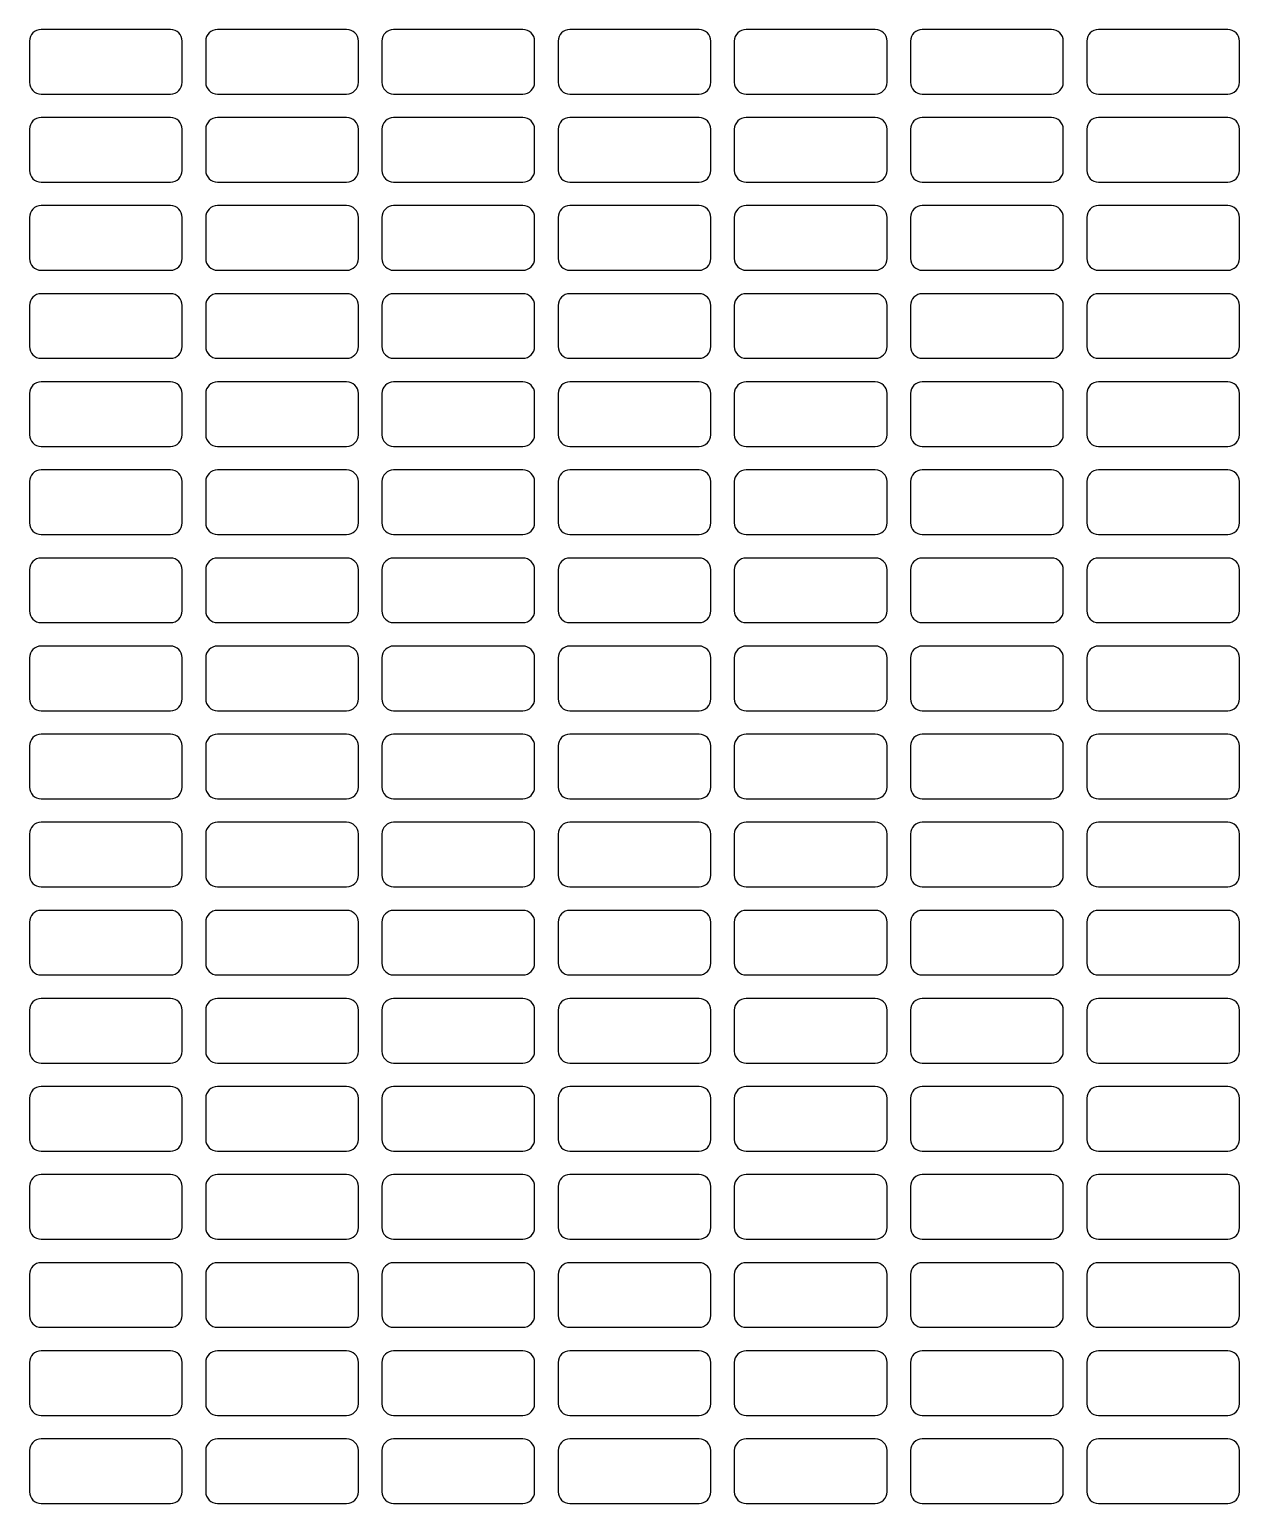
# Model space of a CAD drawing. Header units: millimetres. Extents: x -403 to 1106, y 650 to 1898.
# Drawn here: x -172.6 to 33.4, y 1314.4 to 1565.4 of the extents above; entities that cross this region are included whole.
import ezdxf

# ---------------------------------------------------------------- set-up
doc = ezdxf.new("R2010")
doc.units = ezdxf.units.MM

msp = doc.modelspace()

# ---------------------------------------------------------------- linework, layer by layer
at = {"color": 7, "linetype": 'Continuous', "lineweight": 25}
for p, q in [((-148.6, 1565.36), (-170.6, 1565.36)), ((-118.6, 1565.36), (-140.6, 1565.36)), ((-88.6, 1565.36), (-110.6, 1565.36)), ((-58.6, 1565.36), (-80.6, 1565.36)), ((-28.6, 1565.36), (-50.6, 1565.36)), ((1.4, 1565.36), (-20.6, 1565.36)), ((31.4, 1565.36), (9.4, 1565.36)), ((-172.6, 1563.36), (-172.6, 1556.36)), ((-146.6, 1556.36), (-146.6, 1563.36)), ((-142.6, 1563.36), (-142.6, 1556.36)), ((-116.6, 1556.36), (-116.6, 1563.36)), ((-112.6, 1563.36), (-112.6, 1556.36)), ((-86.6, 1556.36), (-86.6, 1563.36)), ((-82.6, 1563.36), (-82.6, 1556.36)), ((-56.6, 1556.36), (-56.6, 1563.36)), ((-52.6, 1563.36), (-52.6, 1556.36)), ((-26.6, 1556.36), (-26.6, 1563.36)), ((-22.6, 1563.36), (-22.6, 1556.36)), ((3.4, 1556.36), (3.4, 1563.36)), ((7.4, 1563.36), (7.4, 1556.36)), ((33.4, 1556.36), (33.4, 1563.36)), ((-170.6, 1554.36), (-148.6, 1554.36)), ((-140.6, 1554.36), (-118.6, 1554.36)), ((-110.6, 1554.36), (-88.6, 1554.36)), ((-80.6, 1554.36), (-58.6, 1554.36)), ((-50.6, 1554.36), (-28.6, 1554.36)), ((-20.6, 1554.36), (1.4, 1554.36)), ((9.4, 1554.36), (31.4, 1554.36)), ((-148.6, 1550.36), (-170.6, 1550.36)), ((-118.6, 1550.36), (-140.6, 1550.36)), ((-88.6, 1550.36), (-110.6, 1550.36)), ((-58.6, 1550.36), (-80.6, 1550.36)), ((-28.6, 1550.36), (-50.6, 1550.36)), ((1.4, 1550.36), (-20.6, 1550.36)), ((31.4, 1550.36), (9.4, 1550.36)), ((-172.6, 1548.36), (-172.6, 1541.36)), ((-146.6, 1541.36), (-146.6, 1548.36)), ((-142.6, 1548.36), (-142.6, 1541.36)), ((-116.6, 1541.36), (-116.6, 1548.36)), ((-112.6, 1548.36), (-112.6, 1541.36)), ((-86.6, 1541.36), (-86.6, 1548.36)), ((-82.6, 1548.36), (-82.6, 1541.36)), ((-56.6, 1541.36), (-56.6, 1548.36)), ((-52.6, 1548.36), (-52.6, 1541.36)), ((-26.6, 1541.36), (-26.6, 1548.36)), ((-22.6, 1548.36), (-22.6, 1541.36)), ((3.4, 1541.36), (3.4, 1548.36)), ((7.4, 1548.36), (7.4, 1541.36)), ((33.4, 1541.36), (33.4, 1548.36)), ((-170.6, 1539.36), (-148.6, 1539.36)), ((-140.6, 1539.36), (-118.6, 1539.36)), ((-110.6, 1539.36), (-88.6, 1539.36)), ((-80.6, 1539.36), (-58.6, 1539.36)), ((-50.6, 1539.36), (-28.6, 1539.36)), ((-20.6, 1539.36), (1.4, 1539.36)), ((9.4, 1539.36), (31.4, 1539.36)), ((-148.6, 1535.36), (-170.6, 1535.36)), ((-118.6, 1535.36), (-140.6, 1535.36)), ((-88.6, 1535.36), (-110.6, 1535.36)), ((-58.6, 1535.36), (-80.6, 1535.36)), ((-28.6, 1535.36), (-50.6, 1535.36)), ((1.4, 1535.36), (-20.6, 1535.36)), ((31.4, 1535.36), (9.4, 1535.36)), ((-172.6, 1533.36), (-172.6, 1526.36)), ((-146.6, 1526.36), (-146.6, 1533.36)), ((-142.6, 1533.36), (-142.6, 1526.36)), ((-116.6, 1526.36), (-116.6, 1533.36)), ((-112.6, 1533.36), (-112.6, 1526.36)), ((-86.6, 1526.36), (-86.6, 1533.36)), ((-82.6, 1533.36), (-82.6, 1526.36)), ((-56.6, 1526.36), (-56.6, 1533.36)), ((-52.6, 1533.36), (-52.6, 1526.36)), ((-26.6, 1526.36), (-26.6, 1533.36)), ((-22.6, 1533.36), (-22.6, 1526.36)), ((3.4, 1526.36), (3.4, 1533.36)), ((7.4, 1533.36), (7.4, 1526.36)), ((33.4, 1526.36), (33.4, 1533.36)), ((-170.6, 1524.36), (-148.6, 1524.36)), ((-140.6, 1524.36), (-118.6, 1524.36)), ((-110.6, 1524.36), (-88.6, 1524.36)), ((-80.6, 1524.36), (-58.6, 1524.36)), ((-50.6, 1524.36), (-28.6, 1524.36)), ((-20.6, 1524.36), (1.4, 1524.36)), ((9.4, 1524.36), (31.4, 1524.36)), ((-148.6, 1520.36), (-170.6, 1520.36)), ((-118.6, 1520.36), (-140.6, 1520.36)), ((-88.6, 1520.36), (-110.6, 1520.36)), ((-58.6, 1520.36), (-80.6, 1520.36)), ((-28.6, 1520.36), (-50.6, 1520.36)), ((1.4, 1520.36), (-20.6, 1520.36)), ((31.4, 1520.36), (9.4, 1520.36)), ((-172.6, 1518.36), (-172.6, 1511.36)), ((-146.6, 1511.36), (-146.6, 1518.36)), ((-142.6, 1518.36), (-142.6, 1511.36)), ((-116.6, 1511.36), (-116.6, 1518.36)), ((-112.6, 1518.36), (-112.6, 1511.36)), ((-86.6, 1511.36), (-86.6, 1518.36)), ((-82.6, 1518.36), (-82.6, 1511.36)), ((-56.6, 1511.36), (-56.6, 1518.36)), ((-52.6, 1518.36), (-52.6, 1511.36)), ((-26.6, 1511.36), (-26.6, 1518.36)), ((-22.6, 1518.36), (-22.6, 1511.36)), ((3.4, 1511.36), (3.4, 1518.36)), ((7.4, 1518.36), (7.4, 1511.36)), ((33.4, 1511.36), (33.4, 1518.36)), ((-170.6, 1509.36), (-148.6, 1509.36)), ((-140.6, 1509.36), (-118.6, 1509.36)), ((-110.6, 1509.36), (-88.6, 1509.36)), ((-80.6, 1509.36), (-58.6, 1509.36)), ((-50.6, 1509.36), (-28.6, 1509.36)), ((-20.6, 1509.36), (1.4, 1509.36)), ((9.4, 1509.36), (31.4, 1509.36)), ((-148.6, 1505.36), (-170.6, 1505.36)), ((-118.6, 1505.36), (-140.6, 1505.36)), ((-88.6, 1505.36), (-110.6, 1505.36)), ((-58.6, 1505.36), (-80.6, 1505.36)), ((-28.6, 1505.36), (-50.6, 1505.36)), ((1.4, 1505.36), (-20.6, 1505.36)), ((31.4, 1505.36), (9.4, 1505.36)), ((-172.6, 1503.36), (-172.6, 1496.36)), ((-146.6, 1496.36), (-146.6, 1503.36)), ((-142.6, 1503.36), (-142.6, 1496.36)), ((-116.6, 1496.36), (-116.6, 1503.36)), ((-112.6, 1503.36), (-112.6, 1496.36)), ((-86.6, 1496.36), (-86.6, 1503.36)), ((-82.6, 1503.36), (-82.6, 1496.36)), ((-56.6, 1496.36), (-56.6, 1503.36)), ((-52.6, 1503.36), (-52.6, 1496.36)), ((-26.6, 1496.36), (-26.6, 1503.36)), ((-22.6, 1503.36), (-22.6, 1496.36)), ((3.4, 1496.36), (3.4, 1503.36)), ((7.4, 1503.36), (7.4, 1496.36)), ((33.4, 1496.36), (33.4, 1503.36)), ((-170.6, 1494.36), (-148.6, 1494.36)), ((-140.6, 1494.36), (-118.6, 1494.36)), ((-110.6, 1494.36), (-88.6, 1494.36)), ((-80.6, 1494.36), (-58.6, 1494.36)), ((-50.6, 1494.36), (-28.6, 1494.36)), ((-20.6, 1494.36), (1.4, 1494.36)), ((9.4, 1494.36), (31.4, 1494.36)), ((-148.6, 1490.36), (-170.6, 1490.36)), ((-118.6, 1490.36), (-140.6, 1490.36)), ((-88.6, 1490.36), (-110.6, 1490.36)), ((-58.6, 1490.36), (-80.6, 1490.36)), ((-28.6, 1490.36), (-50.6, 1490.36)), ((1.4, 1490.36), (-20.6, 1490.36)), ((31.4, 1490.36), (9.4, 1490.36)), ((-172.6, 1488.36), (-172.6, 1481.36)), ((-146.6, 1481.36), (-146.6, 1488.36)), ((-142.6, 1488.36), (-142.6, 1481.36)), ((-116.6, 1481.36), (-116.6, 1488.36)), ((-112.6, 1488.36), (-112.6, 1481.36)), ((-86.6, 1481.36), (-86.6, 1488.36)), ((-82.6, 1488.36), (-82.6, 1481.36)), ((-56.6, 1481.36), (-56.6, 1488.36)), ((-52.6, 1488.36), (-52.6, 1481.36)), ((-26.6, 1481.36), (-26.6, 1488.36)), ((-22.6, 1488.36), (-22.6, 1481.36)), ((3.4, 1481.36), (3.4, 1488.36)), ((7.4, 1488.36), (7.4, 1481.36)), ((33.4, 1481.36), (33.4, 1488.36)), ((-170.6, 1479.36), (-148.6, 1479.36)), ((-140.6, 1479.36), (-118.6, 1479.36)), ((-110.6, 1479.36), (-88.6, 1479.36)), ((-80.6, 1479.36), (-58.6, 1479.36)), ((-50.6, 1479.36), (-28.6, 1479.36)), ((-20.6, 1479.36), (1.4, 1479.36)), ((9.4, 1479.36), (31.4, 1479.36)), ((-148.6, 1475.36), (-170.6, 1475.36)), ((-118.6, 1475.36), (-140.6, 1475.36)), ((-88.6, 1475.36), (-110.6, 1475.36)), ((-58.6, 1475.36), (-80.6, 1475.36)), ((-28.6, 1475.36), (-50.6, 1475.36)), ((1.4, 1475.36), (-20.6, 1475.36)), ((31.4, 1475.36), (9.4, 1475.36)), ((-172.6, 1473.36), (-172.6, 1466.36)), ((-146.6, 1466.36), (-146.6, 1473.36)), ((-142.6, 1473.36), (-142.6, 1466.36)), ((-116.6, 1466.36), (-116.6, 1473.36)), ((-112.6, 1473.36), (-112.6, 1466.36)), ((-86.6, 1466.36), (-86.6, 1473.36)), ((-82.6, 1473.36), (-82.6, 1466.36)), ((-56.6, 1466.36), (-56.6, 1473.36)), ((-52.6, 1473.36), (-52.6, 1466.36)), ((-26.6, 1466.36), (-26.6, 1473.36)), ((-22.6, 1473.36), (-22.6, 1466.36)), ((3.4, 1466.36), (3.4, 1473.36)), ((7.4, 1473.36), (7.4, 1466.36)), ((33.4, 1466.36), (33.4, 1473.36)), ((-170.6, 1464.36), (-148.6, 1464.36)), ((-140.6, 1464.36), (-118.6, 1464.36)), ((-110.6, 1464.36), (-88.6, 1464.36)), ((-80.6, 1464.36), (-58.6, 1464.36)), ((-50.6, 1464.36), (-28.6, 1464.36)), ((-20.6, 1464.36), (1.4, 1464.36)), ((9.4, 1464.36), (31.4, 1464.36)), ((-172.6, 1458.36), (-172.6, 1451.36)), ((-148.6, 1460.36), (-170.6, 1460.36)), ((-146.6, 1451.36), (-146.6, 1458.36)), ((-142.6, 1458.36), (-142.6, 1451.36)), ((-118.6, 1460.36), (-140.6, 1460.36)), ((-116.6, 1451.36), (-116.6, 1458.36)), ((-112.6, 1458.36), (-112.6, 1451.36)), ((-88.6, 1460.36), (-110.6, 1460.36)), ((-86.6, 1451.36), (-86.6, 1458.36)), ((-82.6, 1458.36), (-82.6, 1451.36)), ((-58.6, 1460.36), (-80.6, 1460.36)), ((-56.6, 1451.36), (-56.6, 1458.36)), ((-52.6, 1458.36), (-52.6, 1451.36)), ((-28.6, 1460.36), (-50.6, 1460.36)), ((-26.6, 1451.36), (-26.6, 1458.36)), ((-22.6, 1458.36), (-22.6, 1451.36)), ((1.4, 1460.36), (-20.6, 1460.36)), ((3.4, 1451.36), (3.4, 1458.36)), ((7.4, 1458.36), (7.4, 1451.36)), ((31.4, 1460.36), (9.4, 1460.36)), ((33.4, 1451.36), (33.4, 1458.36)), ((-170.6, 1449.36), (-148.6, 1449.36)), ((-140.6, 1449.36), (-118.6, 1449.36)), ((-110.6, 1449.36), (-88.6, 1449.36)), ((-80.6, 1449.36), (-58.6, 1449.36)), ((-50.6, 1449.36), (-28.6, 1449.36)), ((-20.6, 1449.36), (1.4, 1449.36)), ((9.4, 1449.36), (31.4, 1449.36)), ((-172.6, 1443.36), (-172.6, 1436.36)), ((-148.6, 1445.36), (-170.6, 1445.36)), ((-146.6, 1436.36), (-146.6, 1443.36)), ((-142.6, 1443.36), (-142.6, 1436.36)), ((-118.6, 1445.36), (-140.6, 1445.36)), ((-116.6, 1436.36), (-116.6, 1443.36)), ((-112.6, 1443.36), (-112.6, 1436.36)), ((-88.6, 1445.36), (-110.6, 1445.36)), ((-86.6, 1436.36), (-86.6, 1443.36)), ((-82.6, 1443.36), (-82.6, 1436.36)), ((-58.6, 1445.36), (-80.6, 1445.36)), ((-56.6, 1436.36), (-56.6, 1443.36)), ((-52.6, 1443.36), (-52.6, 1436.36)), ((-28.6, 1445.36), (-50.6, 1445.36)), ((-26.6, 1436.36), (-26.6, 1443.36)), ((-22.6, 1443.36), (-22.6, 1436.36)), ((1.4, 1445.36), (-20.6, 1445.36)), ((3.4, 1436.36), (3.4, 1443.36)), ((7.4, 1443.36), (7.4, 1436.36)), ((31.4, 1445.36), (9.4, 1445.36)), ((33.4, 1436.36), (33.4, 1443.36)), ((-170.6, 1434.36), (-148.6, 1434.36)), ((-140.6, 1434.36), (-118.6, 1434.36)), ((-110.6, 1434.36), (-88.6, 1434.36)), ((-80.6, 1434.36), (-58.6, 1434.36)), ((-50.6, 1434.36), (-28.6, 1434.36)), ((-20.6, 1434.36), (1.4, 1434.36)), ((9.4, 1434.36), (31.4, 1434.36)), ((-172.6, 1428.36), (-172.6, 1421.36)), ((-148.6, 1430.36), (-170.6, 1430.36)), ((-146.6, 1421.36), (-146.6, 1428.36)), ((-142.6, 1428.36), (-142.6, 1421.36)), ((-118.6, 1430.36), (-140.6, 1430.36)), ((-116.6, 1421.36), (-116.6, 1428.36)), ((-112.6, 1428.36), (-112.6, 1421.36)), ((-88.6, 1430.36), (-110.6, 1430.36)), ((-86.6, 1421.36), (-86.6, 1428.36)), ((-82.6, 1428.36), (-82.6, 1421.36)), ((-58.6, 1430.36), (-80.6, 1430.36)), ((-56.6, 1421.36), (-56.6, 1428.36)), ((-52.6, 1428.36), (-52.6, 1421.36)), ((-28.6, 1430.36), (-50.6, 1430.36)), ((-26.6, 1421.36), (-26.6, 1428.36)), ((-22.6, 1428.36), (-22.6, 1421.36)), ((1.4, 1430.36), (-20.6, 1430.36)), ((3.4, 1421.36), (3.4, 1428.36)), ((7.4, 1428.36), (7.4, 1421.36)), ((31.4, 1430.36), (9.4, 1430.36)), ((33.4, 1421.36), (33.4, 1428.36)), ((-170.6, 1419.36), (-148.6, 1419.36)), ((-140.6, 1419.36), (-118.6, 1419.36)), ((-110.6, 1419.36), (-88.6, 1419.36)), ((-80.6, 1419.36), (-58.6, 1419.36)), ((-50.6, 1419.36), (-28.6, 1419.36)), ((-20.6, 1419.36), (1.4, 1419.36)), ((9.4, 1419.36), (31.4, 1419.36)), ((-172.6, 1413.36), (-172.6, 1406.36)), ((-148.6, 1415.36), (-170.6, 1415.36)), ((-146.6, 1406.36), (-146.6, 1413.36)), ((-142.6, 1413.36), (-142.6, 1406.36)), ((-118.6, 1415.36), (-140.6, 1415.36)), ((-116.6, 1406.36), (-116.6, 1413.36)), ((-112.6, 1413.36), (-112.6, 1406.36)), ((-88.6, 1415.36), (-110.6, 1415.36)), ((-86.6, 1406.36), (-86.6, 1413.36)), ((-82.6, 1413.36), (-82.6, 1406.36)), ((-58.6, 1415.36), (-80.6, 1415.36)), ((-56.6, 1406.36), (-56.6, 1413.36)), ((-52.6, 1413.36), (-52.6, 1406.36)), ((-28.6, 1415.36), (-50.6, 1415.36)), ((-26.6, 1406.36), (-26.6, 1413.36)), ((-22.6, 1413.36), (-22.6, 1406.36)), ((1.4, 1415.36), (-20.6, 1415.36)), ((3.4, 1406.36), (3.4, 1413.36)), ((7.4, 1413.36), (7.4, 1406.36)), ((31.4, 1415.36), (9.4, 1415.36)), ((33.4, 1406.36), (33.4, 1413.36)), ((-170.6, 1404.36), (-148.6, 1404.36)), ((-140.6, 1404.36), (-118.6, 1404.36)), ((-110.6, 1404.36), (-88.6, 1404.36)), ((-80.6, 1404.36), (-58.6, 1404.36)), ((-50.6, 1404.36), (-28.6, 1404.36)), ((-20.6, 1404.36), (1.4, 1404.36)), ((9.4, 1404.36), (31.4, 1404.36)), ((-172.6, 1398.36), (-172.6, 1391.36)), ((-148.6, 1400.36), (-170.6, 1400.36)), ((-146.6, 1391.36), (-146.6, 1398.36)), ((-142.6, 1398.36), (-142.6, 1391.36)), ((-118.6, 1400.36), (-140.6, 1400.36)), ((-116.6, 1391.36), (-116.6, 1398.36)), ((-112.6, 1398.36), (-112.6, 1391.36)), ((-88.6, 1400.36), (-110.6, 1400.36)), ((-86.6, 1391.36), (-86.6, 1398.36)), ((-82.6, 1398.36), (-82.6, 1391.36)), ((-58.6, 1400.36), (-80.6, 1400.36)), ((-56.6, 1391.36), (-56.6, 1398.36)), ((-52.6, 1398.36), (-52.6, 1391.36)), ((-28.6, 1400.36), (-50.6, 1400.36)), ((-26.6, 1391.36), (-26.6, 1398.36)), ((-22.6, 1398.36), (-22.6, 1391.36)), ((1.4, 1400.36), (-20.6, 1400.36)), ((3.4, 1391.36), (3.4, 1398.36)), ((7.4, 1398.36), (7.4, 1391.36)), ((31.4, 1400.36), (9.4, 1400.36)), ((33.4, 1391.36), (33.4, 1398.36)), ((-170.6, 1389.36), (-148.6, 1389.36)), ((-140.6, 1389.36), (-118.6, 1389.36)), ((-110.6, 1389.36), (-88.6, 1389.36)), ((-80.6, 1389.36), (-58.6, 1389.36)), ((-50.6, 1389.36), (-28.6, 1389.36)), ((-20.6, 1389.36), (1.4, 1389.36)), ((9.4, 1389.36), (31.4, 1389.36)), ((-172.6, 1383.36), (-172.6, 1376.36)), ((-148.6, 1385.36), (-170.6, 1385.36)), ((-146.6, 1376.36), (-146.6, 1383.36)), ((-142.6, 1383.36), (-142.6, 1376.36)), ((-118.6, 1385.36), (-140.6, 1385.36)), ((-116.6, 1376.36), (-116.6, 1383.36)), ((-112.6, 1383.36), (-112.6, 1376.36)), ((-88.6, 1385.36), (-110.6, 1385.36)), ((-86.6, 1376.36), (-86.6, 1383.36)), ((-82.6, 1383.36), (-82.6, 1376.36)), ((-58.6, 1385.36), (-80.6, 1385.36)), ((-56.6, 1376.36), (-56.6, 1383.36)), ((-52.6, 1383.36), (-52.6, 1376.36)), ((-28.6, 1385.36), (-50.6, 1385.36)), ((-26.6, 1376.36), (-26.6, 1383.36)), ((-22.6, 1383.36), (-22.6, 1376.36)), ((1.4, 1385.36), (-20.6, 1385.36)), ((3.4, 1376.36), (3.4, 1383.36)), ((7.4, 1383.36), (7.4, 1376.36)), ((31.4, 1385.36), (9.4, 1385.36)), ((33.4, 1376.36), (33.4, 1383.36)), ((-170.6, 1374.36), (-148.6, 1374.36)), ((-140.6, 1374.36), (-118.6, 1374.36)), ((-110.6, 1374.36), (-88.6, 1374.36)), ((-80.6, 1374.36), (-58.6, 1374.36)), ((-50.6, 1374.36), (-28.6, 1374.36)), ((-20.6, 1374.36), (1.4, 1374.36)), ((9.4, 1374.36), (31.4, 1374.36)), ((-172.6, 1368.36), (-172.6, 1361.36)), ((-148.6, 1370.36), (-170.6, 1370.36)), ((-146.6, 1361.36), (-146.6, 1368.36)), ((-142.6, 1368.36), (-142.6, 1361.36)), ((-118.6, 1370.36), (-140.6, 1370.36)), ((-116.6, 1361.36), (-116.6, 1368.36)), ((-112.6, 1368.36), (-112.6, 1361.36)), ((-88.6, 1370.36), (-110.6, 1370.36)), ((-86.6, 1361.36), (-86.6, 1368.36)), ((-82.6, 1368.36), (-82.6, 1361.36)), ((-58.6, 1370.36), (-80.6, 1370.36)), ((-56.6, 1361.36), (-56.6, 1368.36)), ((-52.6, 1368.36), (-52.6, 1361.36)), ((-28.6, 1370.36), (-50.6, 1370.36)), ((-26.6, 1361.36), (-26.6, 1368.36)), ((-22.6, 1368.36), (-22.6, 1361.36)), ((1.4, 1370.36), (-20.6, 1370.36)), ((3.4, 1361.36), (3.4, 1368.36)), ((7.4, 1368.36), (7.4, 1361.36)), ((31.4, 1370.36), (9.4, 1370.36)), ((33.4, 1361.36), (33.4, 1368.36)), ((-170.6, 1359.36), (-148.6, 1359.36)), ((-140.6, 1359.36), (-118.6, 1359.36)), ((-110.6, 1359.36), (-88.6, 1359.36)), ((-80.6, 1359.36), (-58.6, 1359.36)), ((-50.6, 1359.36), (-28.6, 1359.36)), ((-20.6, 1359.36), (1.4, 1359.36)), ((9.4, 1359.36), (31.4, 1359.36)), ((-172.6, 1353.36), (-172.6, 1346.36)), ((-148.6, 1355.36), (-170.6, 1355.36)), ((-146.6, 1346.36), (-146.6, 1353.36)), ((-142.6, 1353.36), (-142.6, 1346.36)), ((-118.6, 1355.36), (-140.6, 1355.36)), ((-116.6, 1346.36), (-116.6, 1353.36)), ((-112.6, 1353.36), (-112.6, 1346.36)), ((-88.6, 1355.36), (-110.6, 1355.36)), ((-86.6, 1346.36), (-86.6, 1353.36)), ((-82.6, 1353.36), (-82.6, 1346.36)), ((-58.6, 1355.36), (-80.6, 1355.36)), ((-56.6, 1346.36), (-56.6, 1353.36)), ((-52.6, 1353.36), (-52.6, 1346.36)), ((-28.6, 1355.36), (-50.6, 1355.36)), ((-26.6, 1346.36), (-26.6, 1353.36)), ((-22.6, 1353.36), (-22.6, 1346.36)), ((1.4, 1355.36), (-20.6, 1355.36)), ((3.4, 1346.36), (3.4, 1353.36)), ((7.4, 1353.36), (7.4, 1346.36)), ((31.4, 1355.36), (9.4, 1355.36)), ((33.4, 1346.36), (33.4, 1353.36)), ((-170.6, 1344.36), (-148.6, 1344.36)), ((-140.6, 1344.36), (-118.6, 1344.36)), ((-110.6, 1344.36), (-88.6, 1344.36)), ((-80.6, 1344.36), (-58.6, 1344.36)), ((-50.6, 1344.36), (-28.6, 1344.36)), ((-20.6, 1344.36), (1.4, 1344.36)), ((9.4, 1344.36), (31.4, 1344.36)), ((-148.6, 1340.36), (-170.6, 1340.36)), ((-118.6, 1340.36), (-140.6, 1340.36)), ((-88.6, 1340.36), (-110.6, 1340.36)), ((-58.6, 1340.36), (-80.6, 1340.36)), ((-28.6, 1340.36), (-50.6, 1340.36)), ((1.4, 1340.36), (-20.6, 1340.36)), ((31.4, 1340.36), (9.4, 1340.36)), ((-172.6, 1338.36), (-172.6, 1331.36)), ((-146.6, 1331.36), (-146.6, 1338.36)), ((-142.6, 1338.36), (-142.6, 1331.36)), ((-116.6, 1331.36), (-116.6, 1338.36)), ((-112.6, 1338.36), (-112.6, 1331.36)), ((-86.6, 1331.36), (-86.6, 1338.36)), ((-82.6, 1338.36), (-82.6, 1331.36)), ((-56.6, 1331.36), (-56.6, 1338.36)), ((-52.6, 1338.36), (-52.6, 1331.36)), ((-26.6, 1331.36), (-26.6, 1338.36)), ((-22.6, 1338.36), (-22.6, 1331.36)), ((3.4, 1331.36), (3.4, 1338.36)), ((7.4, 1338.36), (7.4, 1331.36)), ((33.4, 1331.36), (33.4, 1338.36)), ((-170.6, 1329.36), (-148.6, 1329.36)), ((-140.6, 1329.36), (-118.6, 1329.36)), ((-110.6, 1329.36), (-88.6, 1329.36)), ((-80.6, 1329.36), (-58.6, 1329.36)), ((-50.6, 1329.36), (-28.6, 1329.36)), ((-20.6, 1329.36), (1.4, 1329.36)), ((9.4, 1329.36), (31.4, 1329.36)), ((-148.6, 1325.36), (-170.6, 1325.36)), ((-118.6, 1325.36), (-140.6, 1325.36)), ((-88.6, 1325.36), (-110.6, 1325.36)), ((-58.6, 1325.36), (-80.6, 1325.36)), ((-28.6, 1325.36), (-50.6, 1325.36)), ((1.4, 1325.36), (-20.6, 1325.36)), ((31.4, 1325.36), (9.4, 1325.36)), ((-172.6, 1323.36), (-172.6, 1316.36)), ((-146.6, 1316.36), (-146.6, 1323.36)), ((-142.6, 1323.36), (-142.6, 1316.36)), ((-116.6, 1316.36), (-116.6, 1323.36)), ((-112.6, 1323.36), (-112.6, 1316.36)), ((-86.6, 1316.36), (-86.6, 1323.36)), ((-82.6, 1323.36), (-82.6, 1316.36)), ((-56.6, 1316.36), (-56.6, 1323.36)), ((-52.6, 1323.36), (-52.6, 1316.36)), ((-26.6, 1316.36), (-26.6, 1323.36)), ((-22.6, 1323.36), (-22.6, 1316.36)), ((3.4, 1316.36), (3.4, 1323.36)), ((7.4, 1323.36), (7.4, 1316.36)), ((33.4, 1316.36), (33.4, 1323.36)), ((-170.6, 1314.36), (-148.6, 1314.36)), ((-140.6, 1314.36), (-118.6, 1314.36)), ((-110.6, 1314.36), (-88.6, 1314.36)), ((-80.6, 1314.36), (-58.6, 1314.36)), ((-50.6, 1314.36), (-28.6, 1314.36)), ((-20.6, 1314.36), (1.4, 1314.36)), ((9.4, 1314.36), (31.4, 1314.36))]:
    msp.add_line(p, q, dxfattribs=at)
for centre, start, end in [((-170.6, 1563.36), 90, 180), ((-148.6, 1563.36), 0, 90), ((-140.6, 1563.36), 90, 180), ((-118.6, 1563.36), 0, 90), ((-110.6, 1563.36), 90, 180), ((-88.6, 1563.36), 0, 90), ((-80.6, 1563.36), 90, 180), ((-58.6, 1563.36), 0, 90), ((-50.6, 1563.36), 90, 180), ((-28.6, 1563.36), 0, 90), ((-20.6, 1563.36), 90, 180), ((1.4, 1563.36), 0, 90), ((9.4, 1563.36), 90, 180), ((31.4, 1563.36), 0, 90), ((-170.6, 1556.36), 180, 270), ((-148.6, 1556.36), 270, 0), ((-140.6, 1556.36), 180, 270), ((-118.6, 1556.36), 270, 0), ((-110.6, 1556.36), 180, 270), ((-88.6, 1556.36), 270, 0), ((-80.6, 1556.36), 180, 270), ((-58.6, 1556.36), 270, 0), ((-50.6, 1556.36), 180, 270), ((-28.6, 1556.36), 270, 0), ((-20.6, 1556.36), 180, 270), ((1.4, 1556.36), 270, 0), ((9.4, 1556.36), 180, 270), ((31.4, 1556.36), 270, 0), ((-170.6, 1548.36), 90, 180), ((-148.6, 1548.36), 0, 90), ((-140.6, 1548.36), 90, 180), ((-118.6, 1548.36), 0, 90), ((-110.6, 1548.36), 90, 180), ((-88.6, 1548.36), 0, 90), ((-80.6, 1548.36), 90, 180), ((-58.6, 1548.36), 0, 90), ((-50.6, 1548.36), 90, 180), ((-28.6, 1548.36), 0, 90), ((-20.6, 1548.36), 90, 180), ((1.4, 1548.36), 0, 90), ((9.4, 1548.36), 90, 180), ((31.4, 1548.36), 0, 90), ((-170.6, 1541.36), 180, 270), ((-148.6, 1541.36), 270, 0), ((-140.6, 1541.36), 180, 270), ((-118.6, 1541.36), 270, 0), ((-110.6, 1541.36), 180, 270), ((-88.6, 1541.36), 270, 0), ((-80.6, 1541.36), 180, 270), ((-58.6, 1541.36), 270, 0), ((-50.6, 1541.36), 180, 270), ((-28.6, 1541.36), 270, 0), ((-20.6, 1541.36), 180, 270), ((1.4, 1541.36), 270, 0), ((9.4, 1541.36), 180, 270), ((31.4, 1541.36), 270, 0), ((-170.6, 1533.36), 90, 180), ((-148.6, 1533.36), 0, 90), ((-140.6, 1533.36), 90, 180), ((-118.6, 1533.36), 0, 90), ((-110.6, 1533.36), 90, 180), ((-88.6, 1533.36), 0, 90), ((-80.6, 1533.36), 90, 180), ((-58.6, 1533.36), 0, 90), ((-50.6, 1533.36), 90, 180), ((-28.6, 1533.36), 0, 90), ((-20.6, 1533.36), 90, 180), ((1.4, 1533.36), 0, 90), ((9.4, 1533.36), 90, 180), ((31.4, 1533.36), 0, 90), ((-170.6, 1526.36), 180, 270), ((-148.6, 1526.36), 270, 0), ((-140.6, 1526.36), 180, 270), ((-118.6, 1526.36), 270, 0), ((-110.6, 1526.36), 180, 270), ((-88.6, 1526.36), 270, 0), ((-80.6, 1526.36), 180, 270), ((-58.6, 1526.36), 270, 0), ((-50.6, 1526.36), 180, 270), ((-28.6, 1526.36), 270, 0), ((-20.6, 1526.36), 180, 270), ((1.4, 1526.36), 270, 0), ((9.4, 1526.36), 180, 270), ((31.4, 1526.36), 270, 0), ((-170.6, 1518.36), 90, 180), ((-148.6, 1518.36), 0, 90), ((-140.6, 1518.36), 90, 180), ((-118.6, 1518.36), 0, 90), ((-110.6, 1518.36), 90, 180), ((-88.6, 1518.36), 0, 90), ((-80.6, 1518.36), 90, 180), ((-58.6, 1518.36), 0, 90), ((-50.6, 1518.36), 90, 180), ((-28.6, 1518.36), 0, 90), ((-20.6, 1518.36), 90, 180), ((1.4, 1518.36), 0, 90), ((9.4, 1518.36), 90, 180), ((31.4, 1518.36), 0, 90), ((-170.6, 1511.36), 180, 270), ((-148.6, 1511.36), 270, 0), ((-140.6, 1511.36), 180, 270), ((-118.6, 1511.36), 270, 0), ((-110.6, 1511.36), 180, 270), ((-88.6, 1511.36), 270, 0), ((-80.6, 1511.36), 180, 270), ((-58.6, 1511.36), 270, 0), ((-50.6, 1511.36), 180, 270), ((-28.6, 1511.36), 270, 0), ((-20.6, 1511.36), 180, 270), ((1.4, 1511.36), 270, 0), ((9.4, 1511.36), 180, 270), ((31.4, 1511.36), 270, 0), ((-170.6, 1503.36), 90, 180), ((-148.6, 1503.36), 0, 90), ((-140.6, 1503.36), 90, 180), ((-118.6, 1503.36), 0, 90), ((-110.6, 1503.36), 90, 180), ((-88.6, 1503.36), 0, 90), ((-80.6, 1503.36), 90, 180), ((-58.6, 1503.36), 0, 90), ((-50.6, 1503.36), 90, 180), ((-28.6, 1503.36), 0, 90), ((-20.6, 1503.36), 90, 180), ((1.4, 1503.36), 0, 90), ((9.4, 1503.36), 90, 180), ((31.4, 1503.36), 0, 90), ((-170.6, 1496.36), 180, 270), ((-148.6, 1496.36), 270, 0), ((-140.6, 1496.36), 180, 270), ((-118.6, 1496.36), 270, 0), ((-110.6, 1496.36), 180, 270), ((-88.6, 1496.36), 270, 0), ((-80.6, 1496.36), 180, 270), ((-58.6, 1496.36), 270, 0), ((-50.6, 1496.36), 180, 270), ((-28.6, 1496.36), 270, 0), ((-20.6, 1496.36), 180, 270), ((1.4, 1496.36), 270, 0), ((9.4, 1496.36), 180, 270), ((31.4, 1496.36), 270, 0), ((-170.6, 1488.36), 90, 180), ((-148.6, 1488.36), 0, 90), ((-140.6, 1488.36), 90, 180), ((-118.6, 1488.36), 0, 90), ((-110.6, 1488.36), 90, 180), ((-88.6, 1488.36), 0, 90), ((-80.6, 1488.36), 90, 180), ((-58.6, 1488.36), 0, 90), ((-50.6, 1488.36), 90, 180), ((-28.6, 1488.36), 0, 90), ((-20.6, 1488.36), 90, 180), ((1.4, 1488.36), 0, 90), ((9.4, 1488.36), 90, 180), ((31.4, 1488.36), 0, 90), ((-170.6, 1481.36), 180, 270), ((-148.6, 1481.36), 270, 0), ((-140.6, 1481.36), 180, 270), ((-118.6, 1481.36), 270, 0), ((-110.6, 1481.36), 180, 270), ((-88.6, 1481.36), 270, 0), ((-80.6, 1481.36), 180, 270), ((-58.6, 1481.36), 270, 0), ((-50.6, 1481.36), 180, 270), ((-28.6, 1481.36), 270, 0), ((-20.6, 1481.36), 180, 270), ((1.4, 1481.36), 270, 0), ((9.4, 1481.36), 180, 270), ((31.4, 1481.36), 270, 0), ((-170.6, 1473.36), 90, 180), ((-148.6, 1473.36), 0, 90), ((-140.6, 1473.36), 90, 180), ((-118.6, 1473.36), 0, 90), ((-110.6, 1473.36), 90, 180), ((-88.6, 1473.36), 0, 90), ((-80.6, 1473.36), 90, 180), ((-58.6, 1473.36), 0, 90), ((-50.6, 1473.36), 90, 180), ((-28.6, 1473.36), 0, 90), ((-20.6, 1473.36), 90, 180), ((1.4, 1473.36), 0, 90), ((9.4, 1473.36), 90, 180), ((31.4, 1473.36), 0, 90), ((-170.6, 1466.36), 180, 270), ((-148.6, 1466.36), 270, 0), ((-140.6, 1466.36), 180, 270), ((-118.6, 1466.36), 270, 0), ((-110.6, 1466.36), 180, 270), ((-88.6, 1466.36), 270, 0), ((-80.6, 1466.36), 180, 270), ((-58.6, 1466.36), 270, 0), ((-50.6, 1466.36), 180, 270), ((-28.6, 1466.36), 270, 0), ((-20.6, 1466.36), 180, 270), ((1.4, 1466.36), 270, 0), ((9.4, 1466.36), 180, 270), ((31.4, 1466.36), 270, 0), ((-170.6, 1458.36), 90, 180), ((-148.6, 1458.36), 0, 90), ((-140.6, 1458.36), 90, 180), ((-118.6, 1458.36), 0, 90), ((-110.6, 1458.36), 90, 180), ((-88.6, 1458.36), 0, 90), ((-80.6, 1458.36), 90, 180), ((-58.6, 1458.36), 0, 90), ((-50.6, 1458.36), 90, 180), ((-28.6, 1458.36), 0, 90), ((-20.6, 1458.36), 90, 180), ((1.4, 1458.36), 0, 90), ((9.4, 1458.36), 90, 180), ((31.4, 1458.36), 0, 90), ((-170.6, 1451.36), 180, 270), ((-148.6, 1451.36), 270, 0), ((-140.6, 1451.36), 180, 270), ((-118.6, 1451.36), 270, 0), ((-110.6, 1451.36), 180, 270), ((-88.6, 1451.36), 270, 0), ((-80.6, 1451.36), 180, 270), ((-58.6, 1451.36), 270, 0), ((-50.6, 1451.36), 180, 270), ((-28.6, 1451.36), 270, 0), ((-20.6, 1451.36), 180, 270), ((1.4, 1451.36), 270, 0), ((9.4, 1451.36), 180, 270), ((31.4, 1451.36), 270, 0), ((-170.6, 1443.36), 90, 180), ((-148.6, 1443.36), 0, 90), ((-140.6, 1443.36), 90, 180), ((-118.6, 1443.36), 0, 90), ((-110.6, 1443.36), 90, 180), ((-88.6, 1443.36), 0, 90), ((-80.6, 1443.36), 90, 180), ((-58.6, 1443.36), 0, 90), ((-50.6, 1443.36), 90, 180), ((-28.6, 1443.36), 0, 90), ((-20.6, 1443.36), 90, 180), ((1.4, 1443.36), 0, 90), ((9.4, 1443.36), 90, 180), ((31.4, 1443.36), 0, 90), ((-170.6, 1436.36), 180, 270), ((-148.6, 1436.36), 270, 0), ((-140.6, 1436.36), 180, 270), ((-118.6, 1436.36), 270, 0), ((-110.6, 1436.36), 180, 270), ((-88.6, 1436.36), 270, 0), ((-80.6, 1436.36), 180, 270), ((-58.6, 1436.36), 270, 0), ((-50.6, 1436.36), 180, 270), ((-28.6, 1436.36), 270, 0), ((-20.6, 1436.36), 180, 270), ((1.4, 1436.36), 270, 0), ((9.4, 1436.36), 180, 270), ((31.4, 1436.36), 270, 0), ((-170.6, 1428.36), 90, 180), ((-148.6, 1428.36), 0, 90), ((-140.6, 1428.36), 90, 180), ((-118.6, 1428.36), 0, 90), ((-110.6, 1428.36), 90, 180), ((-88.6, 1428.36), 0, 90), ((-80.6, 1428.36), 90, 180), ((-58.6, 1428.36), 0, 90), ((-50.6, 1428.36), 90, 180), ((-28.6, 1428.36), 0, 90), ((-20.6, 1428.36), 90, 180), ((1.4, 1428.36), 0, 90), ((9.4, 1428.36), 90, 180), ((31.4, 1428.36), 0, 90), ((-170.6, 1421.36), 180, 270), ((-148.6, 1421.36), 270, 0), ((-140.6, 1421.36), 180, 270), ((-118.6, 1421.36), 270, 0), ((-110.6, 1421.36), 180, 270), ((-88.6, 1421.36), 270, 0), ((-80.6, 1421.36), 180, 270), ((-58.6, 1421.36), 270, 0), ((-50.6, 1421.36), 180, 270), ((-28.6, 1421.36), 270, 0), ((-20.6, 1421.36), 180, 270), ((1.4, 1421.36), 270, 0), ((9.4, 1421.36), 180, 270), ((31.4, 1421.36), 270, 0), ((-170.6, 1413.36), 90, 180), ((-148.6, 1413.36), 0, 90), ((-140.6, 1413.36), 90, 180), ((-118.6, 1413.36), 0, 90), ((-110.6, 1413.36), 90, 180), ((-88.6, 1413.36), 0, 90), ((-80.6, 1413.36), 90, 180), ((-58.6, 1413.36), 0, 90), ((-50.6, 1413.36), 90, 180), ((-28.6, 1413.36), 0, 90), ((-20.6, 1413.36), 90, 180), ((1.4, 1413.36), 0, 90), ((9.4, 1413.36), 90, 180), ((31.4, 1413.36), 0, 90), ((-170.6, 1406.36), 180, 270), ((-148.6, 1406.36), 270, 0), ((-140.6, 1406.36), 180, 270), ((-118.6, 1406.36), 270, 0), ((-110.6, 1406.36), 180, 270), ((-88.6, 1406.36), 270, 0), ((-80.6, 1406.36), 180, 270), ((-58.6, 1406.36), 270, 0), ((-50.6, 1406.36), 180, 270), ((-28.6, 1406.36), 270, 0), ((-20.6, 1406.36), 180, 270), ((1.4, 1406.36), 270, 0), ((9.4, 1406.36), 180, 270), ((31.4, 1406.36), 270, 0), ((-170.6, 1398.36), 90, 180), ((-148.6, 1398.36), 0, 90), ((-140.6, 1398.36), 90, 180), ((-118.6, 1398.36), 0, 90), ((-110.6, 1398.36), 90, 180), ((-88.6, 1398.36), 0, 90), ((-80.6, 1398.36), 90, 180), ((-58.6, 1398.36), 0, 90), ((-50.6, 1398.36), 90, 180), ((-28.6, 1398.36), 0, 90), ((-20.6, 1398.36), 90, 180), ((1.4, 1398.36), 0, 90), ((9.4, 1398.36), 90, 180), ((31.4, 1398.36), 0, 90), ((-170.6, 1391.36), 180, 270), ((-148.6, 1391.36), 270, 0), ((-140.6, 1391.36), 180, 270), ((-118.6, 1391.36), 270, 0), ((-110.6, 1391.36), 180, 270), ((-88.6, 1391.36), 270, 0), ((-80.6, 1391.36), 180, 270), ((-58.6, 1391.36), 270, 0), ((-50.6, 1391.36), 180, 270), ((-28.6, 1391.36), 270, 0), ((-20.6, 1391.36), 180, 270), ((1.4, 1391.36), 270, 0), ((9.4, 1391.36), 180, 270), ((31.4, 1391.36), 270, 0), ((-170.6, 1383.36), 90, 180), ((-148.6, 1383.36), 0, 90), ((-140.6, 1383.36), 90, 180), ((-118.6, 1383.36), 0, 90), ((-110.6, 1383.36), 90, 180), ((-88.6, 1383.36), 0, 90), ((-80.6, 1383.36), 90, 180), ((-58.6, 1383.36), 0, 90), ((-50.6, 1383.36), 90, 180), ((-28.6, 1383.36), 0, 90), ((-20.6, 1383.36), 90, 180), ((1.4, 1383.36), 0, 90), ((9.4, 1383.36), 90, 180), ((31.4, 1383.36), 0, 90), ((-170.6, 1376.36), 180, 270), ((-148.6, 1376.36), 270, 0), ((-140.6, 1376.36), 180, 270), ((-118.6, 1376.36), 270, 0), ((-110.6, 1376.36), 180, 270), ((-88.6, 1376.36), 270, 0), ((-80.6, 1376.36), 180, 270), ((-58.6, 1376.36), 270, 0), ((-50.6, 1376.36), 180, 270), ((-28.6, 1376.36), 270, 0), ((-20.6, 1376.36), 180, 270), ((1.4, 1376.36), 270, 0), ((9.4, 1376.36), 180, 270), ((31.4, 1376.36), 270, 0), ((-170.6, 1368.36), 90, 180), ((-148.6, 1368.36), 0, 90), ((-140.6, 1368.36), 90, 180), ((-118.6, 1368.36), 0, 90), ((-110.6, 1368.36), 90, 180), ((-88.6, 1368.36), 0, 90), ((-80.6, 1368.36), 90, 180), ((-58.6, 1368.36), 0, 90), ((-50.6, 1368.36), 90, 180), ((-28.6, 1368.36), 0, 90), ((-20.6, 1368.36), 90, 180), ((1.4, 1368.36), 0, 90), ((9.4, 1368.36), 90, 180), ((31.4, 1368.36), 0, 90), ((-170.6, 1361.36), 180, 270), ((-148.6, 1361.36), 270, 0), ((-140.6, 1361.36), 180, 270), ((-118.6, 1361.36), 270, 0), ((-110.6, 1361.36), 180, 270), ((-88.6, 1361.36), 270, 0), ((-80.6, 1361.36), 180, 270), ((-58.6, 1361.36), 270, 0), ((-50.6, 1361.36), 180, 270), ((-28.6, 1361.36), 270, 0), ((-20.6, 1361.36), 180, 270), ((1.4, 1361.36), 270, 0), ((9.4, 1361.36), 180, 270), ((31.4, 1361.36), 270, 0), ((-170.6, 1353.36), 90, 180), ((-148.6, 1353.36), 0, 90), ((-140.6, 1353.36), 90, 180), ((-118.6, 1353.36), 0, 90), ((-110.6, 1353.36), 90, 180), ((-88.6, 1353.36), 0, 90), ((-80.6, 1353.36), 90, 180), ((-58.6, 1353.36), 0, 90), ((-50.6, 1353.36), 90, 180), ((-28.6, 1353.36), 0, 90), ((-20.6, 1353.36), 90, 180), ((1.4, 1353.36), 0, 90), ((9.4, 1353.36), 90, 180), ((31.4, 1353.36), 0, 90), ((-170.6, 1346.36), 180, 270), ((-148.6, 1346.36), 270, 0), ((-140.6, 1346.36), 180, 270), ((-118.6, 1346.36), 270, 0), ((-110.6, 1346.36), 180, 270), ((-88.6, 1346.36), 270, 0), ((-80.6, 1346.36), 180, 270), ((-58.6, 1346.36), 270, 0), ((-50.6, 1346.36), 180, 270), ((-28.6, 1346.36), 270, 0), ((-20.6, 1346.36), 180, 270), ((1.4, 1346.36), 270, 0), ((9.4, 1346.36), 180, 270), ((31.4, 1346.36), 270, 0), ((-170.6, 1338.36), 90, 180), ((-148.6, 1338.36), 0, 90), ((-140.6, 1338.36), 90, 180), ((-118.6, 1338.36), 0, 90), ((-110.6, 1338.36), 90, 180), ((-88.6, 1338.36), 0, 90), ((-80.6, 1338.36), 90, 180), ((-58.6, 1338.36), 0, 90), ((-50.6, 1338.36), 90, 180), ((-28.6, 1338.36), 0, 90), ((-20.6, 1338.36), 90, 180), ((1.4, 1338.36), 0, 90), ((9.4, 1338.36), 90, 180), ((31.4, 1338.36), 0, 90), ((-170.6, 1331.36), 180, 270), ((-148.6, 1331.36), 270, 0), ((-140.6, 1331.36), 180, 270), ((-118.6, 1331.36), 270, 0), ((-110.6, 1331.36), 180, 270), ((-88.6, 1331.36), 270, 0), ((-80.6, 1331.36), 180, 270), ((-58.6, 1331.36), 270, 0), ((-50.6, 1331.36), 180, 270), ((-28.6, 1331.36), 270, 0), ((-20.6, 1331.36), 180, 270), ((1.4, 1331.36), 270, 0), ((9.4, 1331.36), 180, 270), ((31.4, 1331.36), 270, 0), ((-170.6, 1323.36), 90, 180), ((-148.6, 1323.36), 0, 90), ((-140.6, 1323.36), 90, 180), ((-118.6, 1323.36), 0, 90), ((-110.6, 1323.36), 90, 180), ((-88.6, 1323.36), 0, 90), ((-80.6, 1323.36), 90, 180), ((-58.6, 1323.36), 0, 90), ((-50.6, 1323.36), 90, 180), ((-28.6, 1323.36), 0, 90), ((-20.6, 1323.36), 90, 180), ((1.4, 1323.36), 0, 90), ((9.4, 1323.36), 90, 180), ((31.4, 1323.36), 0, 90), ((-170.6, 1316.36), 180, 270), ((-148.6, 1316.36), 270, 0), ((-140.6, 1316.36), 180, 270), ((-118.6, 1316.36), 270, 0), ((-110.6, 1316.36), 180, 270), ((-88.6, 1316.36), 270, 0), ((-80.6, 1316.36), 180, 270), ((-58.6, 1316.36), 270, 0), ((-50.6, 1316.36), 180, 270), ((-28.6, 1316.36), 270, 0), ((-20.6, 1316.36), 180, 270), ((1.4, 1316.36), 270, 0), ((9.4, 1316.36), 180, 270), ((31.4, 1316.36), 270, 0)]:
    msp.add_arc(centre, 2, start, end, dxfattribs=at)

doc.saveas('drawing.dxf')
